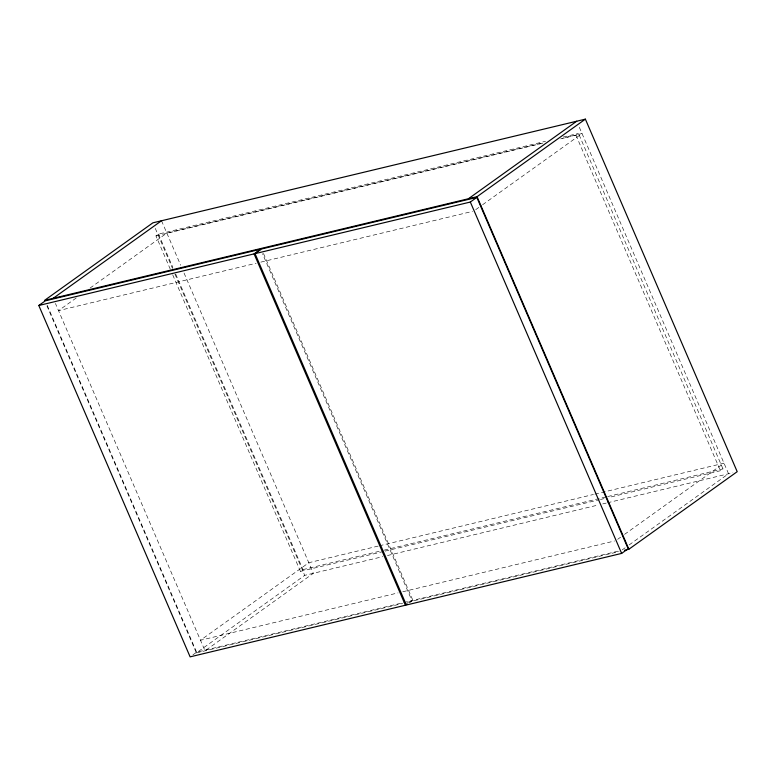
<?xml version="1.0" encoding="UTF-8"?>
<svg xmlns="http://www.w3.org/2000/svg" width="776" height="776" viewBox="0 0 776 776"><rect width="100%" height="100%" fill="white"/><g stroke="black" fill="none" stroke-linecap="round" stroke-linejoin="round"><path stroke-width="0.58" stroke-dasharray="3.88 2.91" d="M170.303 269.233L155.957 235.904L158.479 234.09L545.538 141.3M76.252 297.945L58.53 310.633L256.129 263.258M90.035 288.08L166.84 233.091L543.219 142.862M560.66 138.875L575.957 135.208L578.479 133.404L722.97 468.898L720.438 470.712L608.675 497.503M475.688 209.685L481.595 205.456M482.585 204.748L582.039 133.55L562.037 138.351M172.699 274.782L300.448 571.398L302.97 569.594L382.966 550.417M192.904 654.866L196.619 652.209L402.492 602.845M46.958 305.928L196.396 652.907L304.706 575.365L382.752 556.654M409.117 602.583L411.91 600.595L262.501 253.674M410.077 602.36L412.871 600.362L618.744 551.008M617.648 539.31L620.606 537.196M624.544 534.373L723.998 463.175L594.62 494.196M622.207 549.883L625.155 547.769M629.103 544.956L728.548 473.758L578.634 125.664M563.182 137.071L578.479 133.404M155.957 235.904L543.016 143.104M260.833 262.133L472.545 211.373M378.193 546.081L308.8 562.716L200.489 640.258L398.088 592.883M379.377 545.8L593.436 494.477M384.149 550.135L606.502 496.824M607.676 496.543L722.97 468.898M300.448 571.398L383.975 551.377M385.148 551.096L599.266 499.763M600.44 499.482L603.971 498.628M387.457 555.529L597.995 505.06M602.7 503.925L606.231 503.081M607.404 502.8L732.874 472.72M402.792 591.758L614.505 540.998M403.675 602.564L411.91 600.595M196.396 652.907L402.637 603.466M407.351 602.331L619.064 551.581M575.957 135.208L720.438 470.712M263.462 253.442L412.871 600.362M161.524 220.753L180.692 265.237M184.038 273.026L313.358 573.299L205.039 650.831L55.426 303.435M158.479 234.09L172.835 267.419M175.706 274.083L302.97 569.594M155.278 228.386L172.514 268.428M174.91 273.986L304.706 575.365M47.21 305.288L196.619 652.209"/><path stroke-width="1.16" d="M38.8 305.492L45.299 300.845L260.581 249.232L254.082 253.878L38.8 305.492L190.12 656.855L405.411 605.241L407.264 603.912M53.214 298.294L161.524 220.753M255.042 253.645L261.541 248.999L476.833 197.385L628.153 548.748L621.654 553.404L406.372 605.018L255.042 253.645L470.334 202.041L476.833 197.385M468.413 198.753L576.723 121.211M585.376 119.145L152.882 222.828L44.562 300.37L477.056 196.677L585.376 119.145L737.2 471.682L628.89 549.224L624.564 550.262M477.056 196.677L628.89 549.224M470.334 202.041L621.654 553.404M254.082 253.878L405.411 605.241"/></g></svg>
